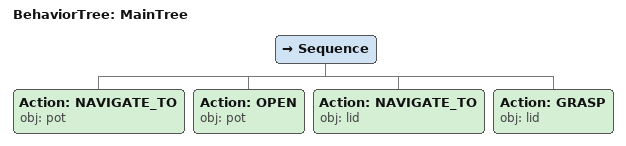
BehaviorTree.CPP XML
<root main_tree_to_execute="MainTree">
  <BehaviorTree ID="MainTree">
    <Sequence>
      <!-- Navigate to pot -->
      <Action ID="NAVIGATE_TO" obj="pot"/>
      <!-- Open pot -->
      <Action ID="OPEN" obj="pot"/>
      <!-- Navigate to lid -->
      <Action ID="NAVIGATE_TO" obj="lid"/>
      <!-- Grasp lid -->
      <Action ID="GRASP" obj="lid"/>
    </Sequence>
  </BehaviorTree>
</root>
